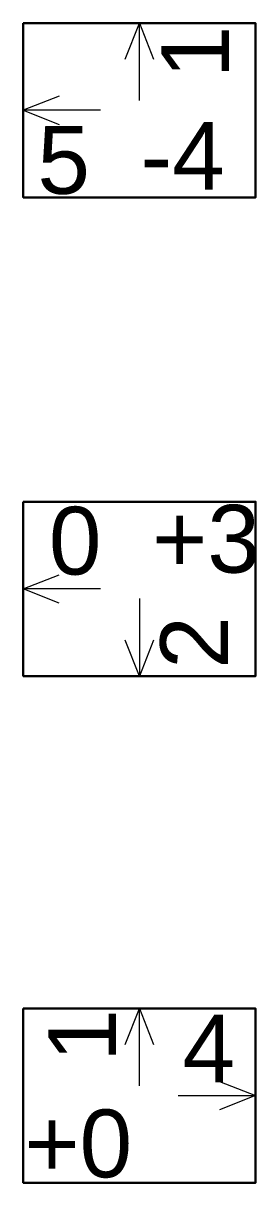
# Model space of a CAD drawing. Header units: millimetres. Extents: x 578 to 1029, y 98 to 264.
# Drawn here: x 838.49 to 839.69, y 184.91 to 190.9 of the extents above; entities that cross this region are included whole.
import ezdxf

# ---------------------------------------------------------------- set-up
doc = ezdxf.new("R2010")
doc.units = ezdxf.units.MM
for name, color, linetype, lineweight in [('ОпалПодбРоств', 7, 'Continuous', 30), ('Подп', 7, 'Continuous', 50), ('ростверки', 7, 'Continuous', 30), ('Стрелки', 1, 'Continuous', 50)]:
    doc.layers.add(name, color=color, linetype=linetype, lineweight=lineweight)
doc.styles.add('159', font='arial.ttf', dxfattribs={"height": 0.15})

msp = doc.modelspace()

# ---------------------------------------------------------------- linework, layer by layer
at = {"layer": 'ОпалПодбРоств', "color": 7}
for points in [[(838.493, 190.8988), (838.493, 189.9988), (839.693, 189.9988), (839.693, 190.8988)], [(838.493, 188.4275), (838.493, 187.5275), (839.693, 187.5275), (839.693, 188.4275)], [(838.493, 185.811), (838.493, 184.911), (839.693, 184.911), (839.693, 185.811)]]:
    msp.add_lwpolyline(points, close=True, dxfattribs=at)
at = {"layer": 'ростверки', "color": 7}
for points in [[(838.493, 190.8988), (838.493, 189.9988), (839.693, 189.9988), (839.693, 190.8988)], [(838.493, 188.4275), (838.493, 187.5275), (839.693, 187.5275), (839.693, 188.4275)], [(838.493, 185.811), (838.493, 184.911), (839.693, 184.911), (839.693, 185.811)]]:
    msp.add_lwpolyline(points, close=True, dxfattribs=at)
at = {"layer": 'Стрелки', "lineweight": 13}
for points in [[(839.0199, 190.7126), (839.093, 190.8988), (839.166, 190.7126)], [(839.093, 190.4988), (839.093, 190.8988)], [(838.6791, 190.5218), (838.493, 190.4488), (838.6791, 190.3757)], [(838.893, 190.4488), (838.493, 190.4488)], [(838.6791, 187.9045), (838.493, 187.9775), (838.6791, 188.0506)], [(838.893, 187.9775), (838.493, 187.9775)], [(839.093, 187.9275), (839.093, 187.5275)], [(839.166, 187.7137), (839.093, 187.5275), (839.0199, 187.7137)], [(839.0199, 185.6248), (839.093, 185.811), (839.166, 185.6248)], [(839.093, 185.411), (839.093, 185.811)], [(839.5068, 185.434), (839.693, 185.361), (839.5068, 185.2879)], [(839.293, 185.361), (839.693, 185.361)]]:
    msp.add_lwpolyline(points, dxfattribs=at)

# ---------------------------------------------------------------- texts
at = {"layer": 'Подп', "lineweight": 13, "style": '159'}
for s, p in [('1', (839.5561, 190.6142)), ('2', (839.551, 187.5651)), ('1', (838.9728, 185.5359))]:
    msp.add_text(s, height=0.35, rotation=90, dxfattribs=at).set_placement(p)
for s, p in [('5', (838.5661, 190.0176)), ('0', (838.6254, 188.0517)), ('4', (839.3149, 185.4297))]:
    msp.add_text(s, height=0.35, dxfattribs=at).set_placement(p)
at = {"layer": 'Стрелки', "lineweight": 13, "style": '159'}
for s, p in [('-4', (839.099, 190.039)), ('+3', (839.1584, 188.0616)), ('+0', (838.4986, 184.9393))]:
    msp.add_text(s, height=0.35, dxfattribs=at).set_placement(p)

doc.saveas('drawing.dxf')
